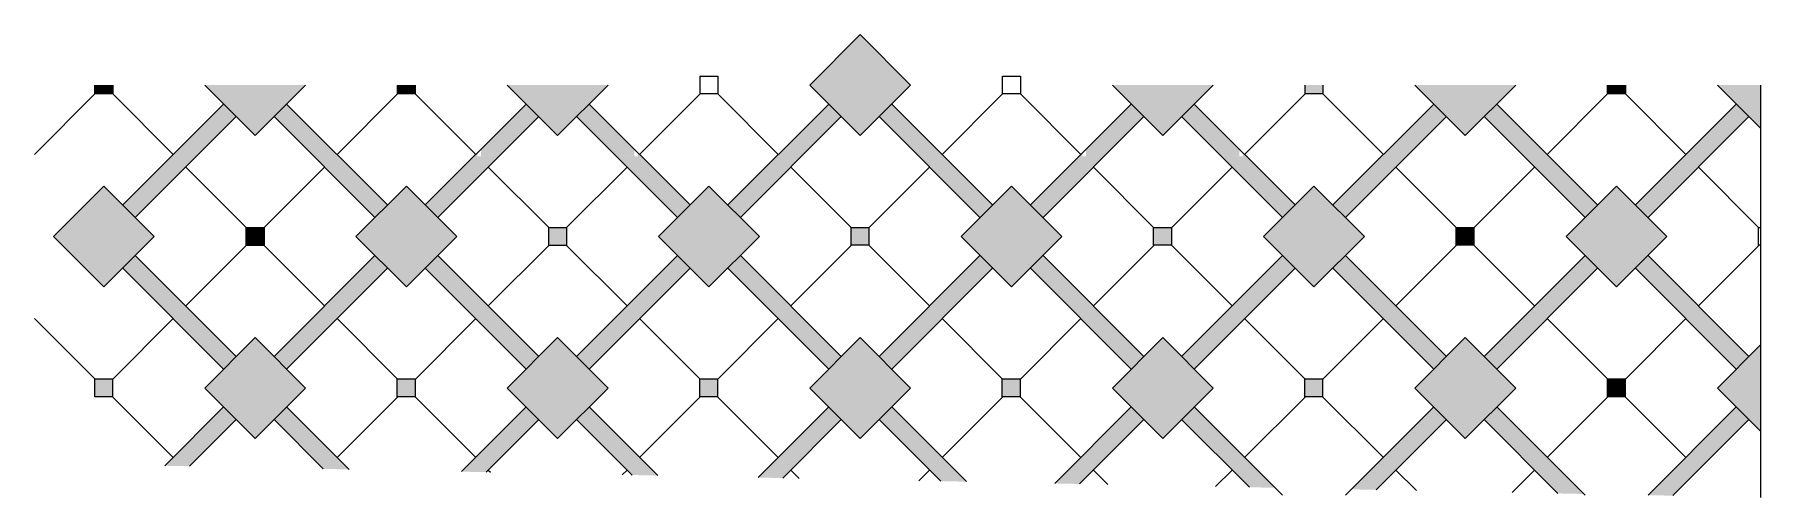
# Model space of a CAD drawing. Header units: millimetres. Extents: x -6188 to 13175, y -15771 to -10585.
import ezdxf

# ---------------------------------------------------------------- set-up
doc = ezdxf.new("R2010")
doc.units = ezdxf.units.MM
doc.header["$LTSCALE"] = 5
for name, color, linetype in [('252', 252, 'Continuous'), ('253', 253, 'Continuous'), ('254', 254, 'Continuous'), ('4ELE', 4, 'Continuous'), ('9TIT', 9, 'Continuous')]:
    doc.layers.add(name, color=color, linetype=linetype)

msp = doc.modelspace()

# ---------------------------------------------------------------- hatches: boundary and pattern name
at = {"layer": '252'}
for points in [[(-5310, -11150), (-5510, -11150), (-5510, -11250), (-5310, -11250)], [(-1916, -11150), (-2116, -11150), (-2116, -11250), (-1916, -11250)], [(11660, -11150), (11460, -11150), (11460, -11250), (11660, -11250)], [(-3613, -12948), (-3813, -12948), (-3813, -12748), (-3613, -12748)], [(9760, -12945), (9960, -12945), (9960, -12745), (9760, -12745)], [(11657, -14450), (11457, -14450), (11457, -14642), (11657, -14642)]]:
    msp.add_hatch(color=256, dxfattribs=at).paths.add_polyline_path(points)
h = msp.add_hatch(color=256, dxfattribs=at)
h.paths.add_polyline_path([(6566, -12745), (6366, -12745), (6366, -12945), (6566, -12945)])
h.paths.add_polyline_path([(8175, -11150), (8066, -11150), (8066, -11250), (8175, -11250)])
h.paths.add_polyline_path([(8266, -11211), (8175, -11150), (8175, -11250), (8266, -11250)])
h.paths.add_polyline_path([(8266, -11150), (8175, -11150), (8266, -11211)], flags=17)
h.paths.add_polyline_path([(8263, -14450), (8175, -14450), (8175, -14442), (8063, -14442), (8063, -14642), (8263, -14642)])
h = msp.add_hatch(color=256, dxfattribs=at)
h.paths.add_polyline_path([(-219, -12748), (-419, -12748), (-419, -12948), (-219, -12948)])
h.paths.add_polyline_path([(1475, -14442), (1275, -14442), (1275, -14642), (1475, -14642)])
h = msp.add_hatch(color=256, dxfattribs=at)
h.paths.add_polyline_path([(3172, -12745), (2972, -12745), (2972, -12945), (3172, -12945)])
h.paths.add_polyline_path([(4869, -14442), (4669, -14442), (4669, -14642), (4869, -14642)])
h = msp.add_hatch(color=256, dxfattribs=at)
h.paths.add_polyline_path([(-5313, -14642), (-5513, -14642), (-5513, -14442), (-5313, -14442)])
h.paths.add_polyline_path([(-1919, -14642), (-2119, -14642), (-2119, -14442), (-1919, -14442)])
at = {"layer": '253'}
h = msp.add_hatch(color=256, dxfattribs=at)
h.paths.add_polyline_path([(3075, -11250), (2609, -11250), (3075, -11716)])
h.paths.add_polyline_path([(3075, -11150), (2509, -11150), (2609, -11250), (3075, -11250)])
h.paths.add_polyline_path([(3075, -11050), (2609, -11050), (2509, -11150), (3075, -11150)])
h.paths.add_polyline_path([(3075, -10585), (2609, -11050), (3075, -11050)])
h = msp.add_hatch(color=256, dxfattribs=at)
h.paths.add_polyline_path([(3075, -11250), (3541, -11250), (3075, -11716)])
h.paths.add_polyline_path([(3075, -11150), (3641, -11150), (3541, -11250), (3075, -11250)])
h.paths.add_polyline_path([(3075, -11050), (3541, -11050), (3641, -11150), (3075, -11150)])
h.paths.add_polyline_path([(3075, -10585), (3541, -11050), (3075, -11050)])
for points in [[(-3147, -11150), (-4279, -11150), (-3713, -11716)], [(11660, -11150), (11460, -11150), (11460, -11250), (11660, -11250)], [(13175, -14450), (12786, -14450), (12692, -14545), (13175, -15028)]]:
    msp.add_hatch(color=256, dxfattribs=at).paths.add_polyline_path(points)
h = msp.add_hatch(color=256, dxfattribs=at)
h.paths.add_polyline_path([(-325, -11150), (-885, -11150), (-476, -11559, 0.122839)])
h.paths.add_polyline_path([(-313, -11150), (-325, -11150, -0.122839), (-476, -11559), (-319, -11716), (-162, -11559, -0.122839)])
h.paths.add_polyline_path([(247, -11150), (-313, -11150, 0.122839), (-162, -11559)])
h = msp.add_hatch(color=256, dxfattribs=at)
h.paths.add_polyline_path([(8732, -12848), (8175, -12291), (8175, -13404)])
h.paths.add_polyline_path([(8175, -12291), (8166, -12282), (7601, -12848), (8166, -13413), (8175, -13404)])
h.paths.add_polyline_path([(10429, -11150), (9298, -11150), (9863, -11716)])
h.paths.add_polyline_path([(9863, -13979), (9392, -14450), (10335, -14450)])
h.paths.add_polyline_path([(10429, -14545), (10335, -14450), (9392, -14450), (9298, -14545), (9863, -15110)])
h.paths.add_polyline_path([(12126, -12848), (11560, -12282), (11479, -12364, -0.354473), (11577, -13396), (11578, -13396)])
h.paths.add_polyline_path([(11416, -12427), (10995, -12848), (11477, -13330), (11503, -13347, 0.354263)])
h.paths.add_polyline_path([(11479, -12364), (11416, -12427, -0.354263), (11503, -13347), (11577, -13396, 0.354473)])
h.paths.add_polyline_path([(13175, -14061), (12941, -14296), (13175, -14450)])
h.paths.add_polyline_path([(12941, -14296), (12786, -14450), (13175, -14450)])
h.paths.add_polyline_path([(13175, -14450), (12786, -14450), (12692, -14545), (13175, -15028)])
h.paths.add_polyline_path([(13175, -11150), (12692, -11150), (13175, -11634)])
h.paths.add_polyline_path([(7035, -11150), (6475, -11150, 0.122839), (6627, -11559)])
h.paths.add_polyline_path([(6475, -11150), (6464, -11150, -0.122839), (6312, -11559), (6469, -11716), (6627, -11559, -0.122839)])
h.paths.add_polyline_path([(6464, -11150), (5904, -11150), (6312, -11559, 0.122839)])
h = msp.add_hatch(color=256, dxfattribs=at)
h.paths.add_polyline_path([(-4844, -12848), (-5410, -12282), (-5976, -12848), (-5410, -13413)])
h.paths.add_polyline_path([(-3147, -14545), (-3713, -13979), (-4279, -14545), (-3713, -15110)])
h.paths.add_polyline_path([(-2016, -12282), (-2582, -12848), (-2016, -13413), (-1450, -12848)])
h.paths.add_polyline_path([(247, -14545), (-319, -13979), (-885, -14545), (-319, -15110)])
h.paths.add_polyline_path([(1944, -12848), (1378, -12282), (812, -12848), (1378, -13413)])
h.paths.add_polyline_path([(2509, -14545), (3075, -15110), (3641, -14545), (3075, -13979)])
h.paths.add_polyline_path([(5338, -12848), (4772, -12282), (4206, -12848), (4772, -13413)])
h.paths.add_polyline_path([(7035, -14545), (6469, -13979), (5904, -14545), (6469, -15110)])
h = msp.add_hatch(color=256, dxfattribs=at)
h.paths.add_polyline_path([(11560, -12282), (10995, -12848), (10998, -12850), (12123, -12850), (12126, -12848)])
h.paths.add_polyline_path([(12123, -12850), (10998, -12850), (11560, -13413)])
at = {"layer": '254'}
h = msp.add_hatch(color=256, dxfattribs=at)
h.paths.add_polyline_path([(-3360, -11363), (-3501, -11504), (-2370, -12635), (-2228, -12494)])
h.paths.add_polyline_path([(-3925, -11504), (-4067, -11363), (-5198, -12494), (-5057, -12635)])
h.paths.add_polyline_path([(-5057, -13060), (-5198, -13201), (-4067, -14332), (-3925, -14191)])
h.paths.add_polyline_path([(-2228, -13201), (-2370, -13060), (-3501, -14191), (-3360, -14332)])
h.paths.add_polyline_path([(-3925, -14898), (-4067, -14757), (-4726, -15416), (-4449, -15422)])
h.paths.add_polyline_path([(-3360, -14757), (-3501, -14898), (-2948, -15451), (-2659, -15457)])
h = msp.add_hatch(color=256, dxfattribs=at)
h.paths.add_polyline_path([(-930, -11903, -0.081946), (-1219, -11950), (-1219, -11909), (-1804, -12494), (-1663, -12635)])
h.paths.add_polyline_path([(-531, -11504), (-673, -11363), (-1179, -11869), (-1179, -11950, 0.070766), (-930, -11903)])
h = msp.add_hatch(color=256, dxfattribs=at)
h.paths.add_polyline_path([(35, -11363), (-107, -11504), (292, -11903, 0.070766), (541, -11950), (541, -11869)])
h.paths.add_polyline_path([(581, -11909), (581, -11950, -0.081946), (292, -11903), (1024, -12635), (1166, -12494)])
h = msp.add_hatch(color=256, dxfattribs=at)
h.paths.add_polyline_path([(1590, -12494), (1732, -12635), (2297, -12070, -0.041595), (2156, -11928)])
h.paths.add_polyline_path([(2863, -11504), (2722, -11363), (2156, -11928, 0.041595), (2297, -12070)])
h = msp.add_hatch(color=256, dxfattribs=at)
h.paths.add_polyline_path([(3994, -11928, -0.041595), (3853, -12070), (4419, -12635), (4560, -12494)])
h.paths.add_polyline_path([(3429, -11363), (3287, -11504), (3853, -12070, 0.041595), (3994, -11928)])
h.paths.add_polyline_path([(3429, -14757), (3287, -14898), (3978, -15589), (4266, -15594)])
h = msp.add_hatch(color=256, dxfattribs=at)
h.paths.add_polyline_path([(5858, -11903, -0.081946), (5569, -11950), (5569, -11909), (4984, -12494), (5126, -12635)])
h.paths.add_polyline_path([(6257, -11504), (6116, -11363), (5609, -11869), (5609, -11950, 0.070766), (5858, -11903)])
h.paths.add_polyline_path([(6823, -11363), (6681, -11504), (7080, -11903, 0.070766), (7329, -11950), (7329, -11869)])
h.paths.add_polyline_path([(7369, -11909), (7369, -11950, -0.081946), (7080, -11903), (7813, -12635), (7954, -12494)])
h = msp.add_hatch(color=256, dxfattribs=at)
h.paths.add_polyline_path([(5858, -11903), (6257, -11504), (6116, -11363), (5609, -11869), (5609, -11950, 0.070766)])
h.paths.add_polyline_path([(5575, -11950, -0.001635), (5569, -11950), (5569, -11909), (4984, -12494), (5126, -12635), (5575, -12186)])
h = msp.add_hatch(color=256, dxfattribs=at)
h.paths.add_polyline_path([(7369, -11909), (7369, -11950, -0.081946), (7080, -11903), (7813, -12635), (7954, -12494)])
h.paths.add_polyline_path([(6823, -11363), (6681, -11504), (7080, -11903, 0.070766), (7329, -11950), (7329, -11869)])
h = msp.add_hatch(color=256, dxfattribs=at)
h.paths.add_polyline_path([(9277, -11878), (9107, -11765), (8378, -12494), (8520, -12635)])
h.paths.add_polyline_path([(9651, -11504), (9510, -11363), (9107, -11765), (9277, -11878)])
h = msp.add_hatch(color=256, dxfattribs=at)
h.paths.add_polyline_path([(10217, -11363), (10075, -11504), (10784, -12212), (10994, -12140)])
h.paths.add_polyline_path([(11067, -12213), (10857, -12286), (11207, -12635), (11348, -12494)])
for points in [[(10217, -11363), (10075, -11504), (11207, -12635), (11348, -12494)], [(12565, -11985), (12555, -11956), (12557, -11897), (12565, -11871), (12574, -11855), (12591, -11836), (12615, -11820), (12646, -11808), (12668, -11805), (12668, -11859), (12650, -11865), (12629, -11881), (12615, -11905), (12612, -11937), (12720, -11829), (12720, -11805), (12744, -11805), (13045, -11504), (12904, -11363), (11773, -12494), (11914, -12635)], [(13045, -11504), (12904, -11363), (11773, -12494), (11914, -12635)], [(11348, -13201), (11207, -13060), (10075, -14191), (10217, -14332)], [(12719, -13865), (12560, -13865), (12560, -13712), (12562, -13707), (11914, -13060), (11773, -13201), (12725, -14153), (12941, -14296), (13045, -14191)], [(11914, -13060), (11773, -13201), (12904, -14332), (13045, -14191)], [(13045, -14898), (12904, -14757), (11915, -15746), (12192, -15751)]]:
    msp.add_hatch(color=256, dxfattribs=at).paths.add_polyline_path(points)
h = msp.add_hatch(color=256, dxfattribs=at)
h.paths.add_polyline_path([(-1663, -13060), (-1804, -13201), (-673, -14332), (-531, -14191)])
h.paths.add_polyline_path([(35, -14757), (-107, -14898), (515, -15520), (804, -15526)])
h = msp.add_hatch(color=256, dxfattribs=at)
h.paths.add_polyline_path([(1166, -13201), (1024, -13060), (-107, -14191), (35, -14332)])
h.paths.add_polyline_path([(-531, -14898), (-673, -14757), (-1398, -15482), (-1121, -15488)])
h = msp.add_hatch(color=256, dxfattribs=at)
h.paths.add_polyline_path([(1732, -13060), (1590, -13201), (2722, -14332), (2863, -14191)])
h.paths.add_polyline_path([(4560, -13201), (4419, -13060), (3287, -14191), (3429, -14332)])
h.paths.add_polyline_path([(2863, -14898), (2722, -14757), (1930, -15548), (2207, -15554)])
h = msp.add_hatch(color=256, dxfattribs=at)
h.paths.add_polyline_path([(7954, -13201), (7813, -13060), (6681, -14191), (6823, -14332)])
h.paths.add_polyline_path([(5126, -13060), (4984, -13201), (6116, -14332), (6257, -14191)])
h.paths.add_polyline_path([(6257, -14898), (6116, -14757), (5258, -15614), (5536, -15620)])
h.paths.add_polyline_path([(6823, -14757), (6681, -14898), (7441, -15657), (7729, -15663)])
h = msp.add_hatch(color=256, dxfattribs=at)
h.paths.add_polyline_path([(8520, -13060), (8378, -13201), (9510, -14332), (9651, -14191)])
h.paths.add_polyline_path([(9651, -14898), (9510, -14757), (8586, -15680), (8864, -15686)])
h.paths.add_polyline_path([(10217, -14757), (10075, -14898), (10903, -15726), (11192, -15732)])
h.paths.add_polyline_path([(10792, -13758, -0.070459), (10569, -13698), (10075, -14191), (10217, -14332)])
h.paths.add_polyline_path([(11322, -13227), (11152, -13115), (10637, -13629, 0.082931), (10875, -13675)])
h.paths.add_polyline_path([(11207, -13060), (11152, -13115), (11322, -13227), (11348, -13201)])

# ---------------------------------------------------------------- linework, layer by layer
at = {"layer": '4ELE'}
msp.add_line((4875, -11150), (4875, -11150), dxfattribs=at)
at = {"layer": '9TIT'}
for p, q in [((2509, -11150), (3075, -10585)), ((3641, -11150), (3075, -10585)), ((-3713, -11716), (-4279, -11150)), ((-3713, -11716), (-3147, -11150)), ((-319, -11716), (-885, -11150)), ((-319, -11716), (247, -11150)), ((1275, -11048), (1278, -11050)), ((3075, -11716), (2509, -11150)), ((3075, -11716), (3641, -11150)), ((6469, -11716), (5904, -11150)), ((6469, -11716), (7035, -11150)), ((9863, -11716), (9298, -11150)), ((9863, -11716), (10429, -11150)), ((13175, -11634), (12692, -11150)), ((13175, -11150), (13175, -15771)), ((-5510, -11250), (-6188, -11928)), ((-5310, -11250), (-4632, -11928)), ((-5198, -12494), (-4067, -11363)), ((-2228, -12494), (-3360, -11363)), ((-2116, -11250), (-2794, -11928)), ((-1916, -11250), (-1238, -11928)), ((-1804, -12494), (-673, -11363)), ((1166, -12494), (35, -11363)), ((1278, -11250), (600, -11928)), ((1478, -11250), (2156, -11928)), ((1590, -12494), (2722, -11363)), ((4560, -12494), (3429, -11363)), ((4672, -11250), (3994, -11928)), ((4872, -11250), (5550, -11928)), ((4984, -12494), (6116, -11363)), ((7954, -12494), (6823, -11363)), ((8066, -11250), (7388, -11928)), ((8266, -11250), (8944, -11928)), ((8378, -12494), (9510, -11363)), ((11348, -12494), (10217, -11363)), ((11460, -11250), (10783, -11928)), ((11660, -11250), (12338, -11928)), ((11773, -12494), (12904, -11363)), ((-5057, -12635), (-3925, -11504)), ((-2370, -12635), (-3501, -11504)), ((-1663, -12635), (-531, -11504)), ((1024, -12635), (-107, -11504)), ((1732, -12635), (2863, -11504)), ((4419, -12635), (3287, -11504)), ((5126, -12635), (6257, -11504)), ((7813, -12635), (6681, -11504)), ((8520, -12635), (9651, -11504)), ((11207, -12635), (10075, -11504)), ((11914, -12635), (13045, -11504)), ((-4491, -12070), (-3813, -12748)), ((-2935, -12070), (-3613, -12748)), ((-1097, -12070), (-419, -12748)), ((459, -12070), (-219, -12748)), ((2297, -12070), (2972, -12745)), ((3853, -12070), (3172, -12750)), ((5691, -12070), (6366, -12745)), ((7247, -12070), (6566, -12750)), ((9086, -12070), (9760, -12745)), ((10641, -12070), (9960, -12750)), ((12480, -12070), (13154, -12745)), ((-5976, -12848), (-5410, -12282)), ((-4844, -12848), (-5410, -12282)), ((-2582, -12848), (-2016, -12282)), ((-1450, -12848), (-2016, -12282)), ((812, -12848), (1378, -12282)), ((1944, -12848), (1378, -12282)), ((4206, -12848), (4772, -12282)), ((5338, -12848), (4772, -12282)), ((7601, -12848), (8166, -12282)), ((8732, -12848), (8166, -12282)), ((10995, -12848), (11560, -12282)), ((12126, -12848), (11560, -12282)), ((-5410, -13413), (-5976, -12848)), ((-5410, -13413), (-4844, -12848)), ((-3813, -12948), (-4491, -13625)), ((-3613, -12948), (-2935, -13625)), ((-2016, -13413), (-2582, -12848)), ((-2016, -13413), (-1450, -12848)), ((-419, -12948), (-1097, -13625)), ((-219, -12948), (459, -13625)), ((1378, -13413), (812, -12848)), ((1378, -13413), (1944, -12848)), ((2978, -12945), (2297, -13625)), ((3172, -12945), (3853, -13625)), ((4772, -13413), (4206, -12848)), ((4772, -13413), (5338, -12848)), ((6372, -12945), (5691, -13625)), ((6566, -12945), (7247, -13625)), ((8166, -13413), (7601, -12848)), ((8166, -13413), (8732, -12848)), ((9766, -12945), (9086, -13625)), ((9960, -12945), (10641, -13625)), ((11560, -13413), (10995, -12848)), ((11560, -13413), (12126, -12848)), ((13160, -12945), (12480, -13625)), ((-3925, -14191), (-5057, -13060)), ((-3501, -14191), (-2370, -13060)), ((-531, -14191), (-1663, -13060)), ((-107, -14191), (1024, -13060)), ((2863, -14191), (1732, -13060)), ((3287, -14191), (4419, -13060)), ((6257, -14191), (5126, -13060)), ((6681, -14191), (7813, -13060)), ((9651, -14191), (8520, -13060)), ((10075, -14191), (11207, -13060)), ((13045, -14191), (11914, -13060)), ((-4067, -14332), (-5198, -13201)), ((-3360, -14332), (-2228, -13201)), ((-673, -14332), (-1804, -13201)), ((35, -14332), (1166, -13201)), ((2722, -14332), (1590, -13201)), ((3429, -14332), (4560, -13201)), ((6116, -14332), (4984, -13201)), ((6823, -14332), (7954, -13201)), ((9510, -14332), (8378, -13201)), ((10217, -14332), (11348, -13201)), ((12904, -14332), (11773, -13201)), ((-6188, -13767), (-5513, -14442)), ((-4632, -13767), (-5313, -14448)), ((-2794, -13767), (-2119, -14442)), ((-1238, -13767), (-1919, -14448)), ((600, -13767), (1275, -14442)), ((2156, -13767), (1475, -14448)), ((3994, -13767), (4669, -14442)), ((5550, -13767), (4869, -14448)), ((7388, -13767), (8063, -14442)), ((8944, -13767), (8263, -14448)), ((10783, -13767), (11457, -14442)), ((12338, -13767), (11657, -14448)), ((-4279, -14545), (-3713, -13979)), ((-3147, -14545), (-3713, -13979)), ((-885, -14545), (-319, -13979)), ((247, -14545), (-319, -13979)), ((2509, -14545), (3075, -13979)), ((3641, -14545), (3075, -13979)), ((5904, -14545), (6469, -13979)), ((7035, -14545), (6469, -13979)), ((9298, -14545), (9863, -13979)), ((10429, -14545), (9863, -13979)), ((12692, -14545), (13175, -14061)), ((-5507, -14642), (-5511, -14645)), ((-5313, -14642), (-4632, -15322)), ((-3713, -15110), (-4279, -14545)), ((-3713, -15110), (-3147, -14545)), ((-2113, -14642), (-2794, -15322)), ((-1919, -14642), (-1238, -15322)), ((-319, -15110), (-885, -14545)), ((-319, -15110), (247, -14545)), ((1281, -14642), (600, -15322)), ((1475, -14642), (2156, -15322)), ((3075, -15110), (2509, -14545)), ((3075, -15110), (3641, -14545)), ((4675, -14642), (3994, -15322)), ((4869, -14642), (5550, -15322)), ((6469, -15110), (5904, -14545)), ((6469, -15110), (7035, -14545)), ((8069, -14642), (7388, -15322)), ((8263, -14642), (8944, -15322)), ((9863, -15110), (9298, -14545)), ((9863, -15110), (10429, -14545)), ((11463, -14642), (10783, -15322)), ((11657, -14642), (12338, -15322)), ((13175, -15028), (12692, -14545)), ((-4726, -15416), (-4067, -14757)), ((-4449, -15422), (-3925, -14898)), ((-2948, -15451), (-3501, -14898)), ((-2659, -15457), (-3360, -14757)), ((-1398, -15482), (-673, -14757)), ((-1121, -15488), (-531, -14898)), ((515, -15520), (-107, -14898)), ((804, -15526), (35, -14757)), ((1930, -15548), (2722, -14757)), ((2207, -15554), (2863, -14898)), ((3978, -15589), (3287, -14898)), ((4266, -15594), (3429, -14757)), ((5258, -15614), (6116, -14757)), ((5536, -15620), (6257, -14898)), ((7441, -15657), (6681, -14898)), ((7813, -15747), (6823, -14757)), ((8520, -15747), (9510, -14757)), ((8864, -15686), (9651, -14898)), ((10903, -15726), (10075, -14898)), ((11207, -15747), (10217, -14757)), ((11914, -15747), (12904, -14757)), ((12192, -15751), (13045, -14898)), ((-1097, -15464), (-1072, -15489)), ((459, -15464), (405, -15518)), ((2297, -15464), (2391, -15557)), ((3853, -15464), (3733, -15584)), ((5691, -15464), (5853, -15626)), ((7247, -15464), (7061, -15650)), ((9086, -15464), (9316, -15694)), ((10641, -15464), (10389, -15716))]:
    msp.add_line(p, q, dxfattribs=at)
for points in [[(-5310, -11150), (-5310, -11250), (-5510, -11250), (-5510, -11150)], [(-1916, -11150), (-1916, -11250), (-2116, -11250), (-2116, -11150)], [(8266, -11150), (8266, -11250), (8066, -11250), (8066, -11150)], [(11660, -11150), (11660, -11250), (11460, -11250), (11460, -11150)], [(13175, -12945), (13154, -12945), (13154, -12745), (13175, -12745)]]:
    msp.add_lwpolyline(points, dxfattribs=at)
for points in [[(1478, -11250), (1278, -11250), (1278, -11050), (1478, -11050)], [(4872, -11250), (4672, -11250), (4672, -11050), (4872, -11050)], [(-3613, -12948), (-3813, -12948), (-3813, -12748), (-3613, -12748)], [(-219, -12948), (-419, -12948), (-419, -12748), (-219, -12748)], [(3172, -12945), (2972, -12945), (2972, -12745), (3172, -12745)], [(6566, -12945), (6366, -12945), (6366, -12745), (6566, -12745)], [(9960, -12945), (9760, -12945), (9760, -12745), (9960, -12745)], [(-5313, -14642), (-5513, -14642), (-5513, -14442), (-5313, -14442)], [(-1919, -14642), (-2119, -14642), (-2119, -14442), (-1919, -14442)], [(1475, -14642), (1275, -14642), (1275, -14442), (1475, -14442)], [(4869, -14642), (4669, -14642), (4669, -14442), (4869, -14442)], [(8263, -14642), (8063, -14642), (8063, -14442), (8263, -14442)], [(11657, -14642), (11457, -14642), (11457, -14442), (11657, -14442)]]:
    msp.add_lwpolyline(points, close=True, dxfattribs=at)

doc.saveas('drawing.dxf')
